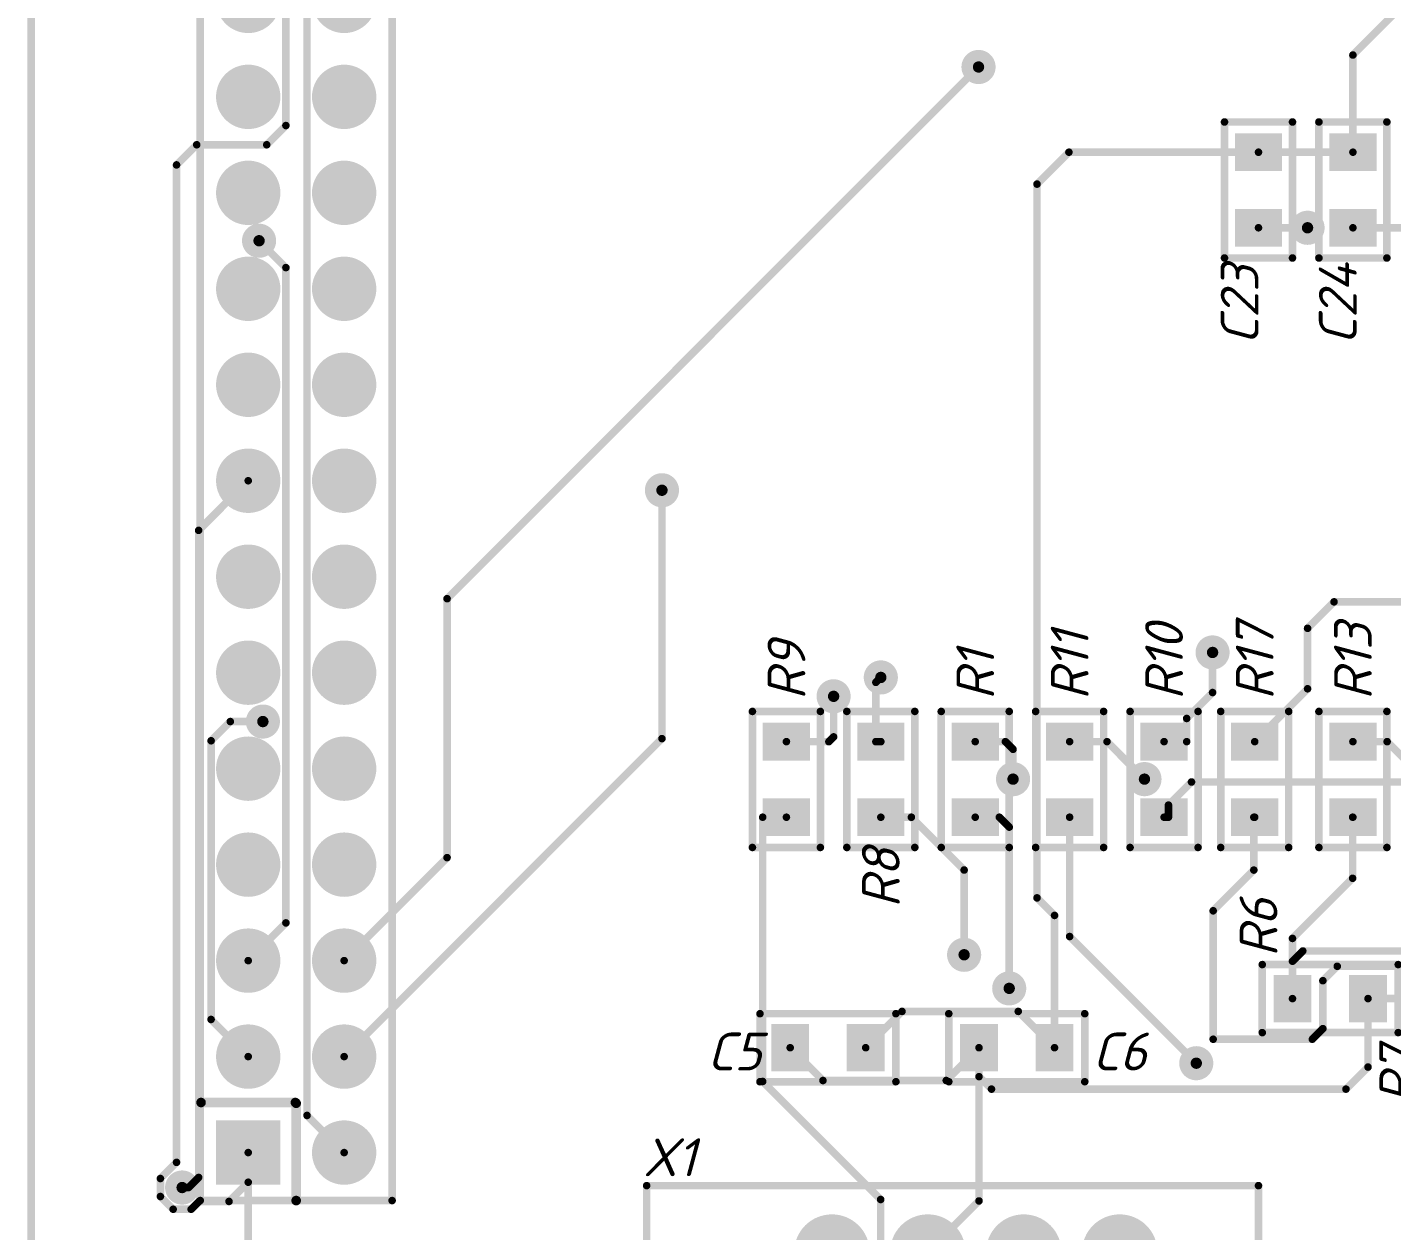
# Model space of a CAD drawing. Header units: millimetres. Extents: x 72 to 295, y 82 to 163.
# Drawn here: x 72.4 to 108.53, y 102.86 to 134.71 of the extents above; entities that cross this region are included whole.
import ezdxf

# ---------------------------------------------------------------- set-up
doc = ezdxf.new("R2010")
doc.units = ezdxf.units.MM
for name, color, linetype in [('BottomLayer', 5, 'Continuous'), ('BottomOverlay', 54, 'Continuous'), ('BottomSolder', 6, 'Continuous'), ('PadHoleLayer', 156, 'Continuous'), ('TopLayer', 1, 'Continuous'), ('TopOverlay', 2, 'Continuous')]:
    doc.layers.add(name, color=color, linetype=linetype)
doc.styles.get("Standard").update_dxf_attribs({"font": 'isocpeui.ttf'})

# ---------------------------------------------------------------- blocks, each defined once
blk = doc.blocks.new('C_________B_3')
at = {"layer": 'BottomLayer', "const_width": 0.75}
for points in [[(3.335, 19.575, 1), (4.085, 19.575, 1)], [(3.335, 17.035, 1), (4.085, 17.035, 1)], [(5.875, 17.035, 1), (6.625, 17.035, 1)], [(3.335, 14.495, 1), (4.085, 14.495, 1)], [(5.875, 14.495, 1), (6.625, 14.495, 1)], [(3.335, 11.955, 1), (4.085, 11.955, 1)], [(5.875, 11.955, 1), (6.625, 11.955, 1)], [(3.335, 9.415, 1), (4.085, 9.415, 1)], [(5.875, 9.415, 1), (6.625, 9.415, 1)], [(3.335, 6.875, 1), (4.085, 6.875, 1)], [(5.875, 6.875, 1), (6.625, 6.875, 1)], [(3.335, 4.335, 1), (4.085, 4.335, 1)], [(5.875, 4.335, 1), (6.625, 4.335, 1)], [(3.335, 1.795, 1), (4.085, 1.795, 1)], [(5.875, 1.795, 1), (6.625, 1.795, 1)], [(3.335, -0.745, 1), (4.085, -0.745, 1)], [(5.875, -0.745, 1), (6.625, -0.745, 1)], [(3.335, -3.285, 1), (4.085, -3.285, 1)], [(5.875, -3.285, 1), (6.625, -3.285, 1)], [(3.335, -5.825, 1), (4.085, -5.825, 1)], [(5.875, -5.825, 1), (6.625, -5.825, 1)], [(3.335, -8.365, 1), (4.085, -8.365, 1)], [(5.875, -8.365, 1), (6.625, -8.365, 1)], [(3.335, -10.905, 1), (4.085, -10.905, 1)], [(5.875, -10.905, 1), (6.625, -10.905, 1)], [(3.335, -13.445, 1), (4.085, -13.445, 1)], [(5.875, -13.445, 1), (6.625, -13.445, 1)], [(3.335, -15.985, 1), (4.085, -15.985, 1)], [(5.875, -15.985, 1), (6.625, -15.985, 1)], [(3.335, -18.525, 1), (4.085, -18.525, 1)], [(5.875, -18.525, 1), (6.625, -18.525, 1)], [(3.335, -21.065, 1), (4.085, -21.065, 1)], [(5.875, -21.065, 1), (6.625, -21.065, 1)]]:
    blk.add_lwpolyline(points, format="xyb", close=True, dxfattribs=at)
at = {"layer": 'BottomLayer'}
blk.add_solid([(5.5, 20.325), (5.5, 18.825), (7, 20.325), (7, 18.825)], dxfattribs=at)
at = {"layer": 'BottomOverlay'}
for points, const_width in [([(4.98, 20.845), (4.98, 18.27)], 0.254), ([(7.52, 20.845), (2.44, 20.845)], 0.2), ([(2.44, 20.845), (2.44, -22.335)], 0.2), ([(7.52, 20.845), (7.52, -22.335)], 0.2), ([(5, 18.25), (4.98, 18.27)], 0.254), ([(7.5, 18.25), (5, 18.25)], 0.254), ([(7.52, -22.335), (2.44, -22.335)], 0.2)]:
    blk.add_lwpolyline(points, dxfattribs=dict(at, const_width=const_width))
for points, const_width in [([(4.917, 20.845, 1), (5.044, 20.845, 1)], 0.127), ([(2.39, 20.845, 1), (2.49, 20.845, 1)], 0.1), ([(2.39, 20.845, 1), (2.49, 20.845, 1)], 0.1), ([(7.47, 20.845, 1), (7.57, 20.845, 1)], 0.1), ([(7.47, 20.845, 1), (7.57, 20.845, 1)], 0.1), ([(4.917, 18.27, 1), (5.044, 18.27, 1)], 0.127), ([(4.917, 18.27, 1), (5.044, 18.27, 1)], 0.127), ([(4.937, 18.25, 1), (5.064, 18.25, 1)], 0.127), ([(4.937, 18.25, 1), (5.064, 18.25, 1)], 0.127), ([(7.436, 18.25, 1), (7.563, 18.25, 1)], 0.127), ([(2.39, -22.335, 1), (2.49, -22.335, 1)], 0.1), ([(2.39, -22.335, 1), (2.49, -22.335, 1)], 0.1), ([(7.47, -22.335, 1), (7.57, -22.335, 1)], 0.1), ([(7.47, -22.335, 1), (7.57, -22.335, 1)], 0.1)]:
    blk.add_lwpolyline(points, format="xyb", close=True, dxfattribs=dict(at, const_width=const_width))
at = {"layer": 'BottomSolder', "const_width": 0.852}
for points in [[(3.284, 19.575, 1), (4.136, 19.575, 1)], [(3.284, 17.035, 1), (4.136, 17.035, 1)], [(5.824, 17.035, 1), (6.676, 17.035, 1)], [(3.284, 14.495, 1), (4.136, 14.495, 1)], [(5.824, 14.495, 1), (6.676, 14.495, 1)], [(3.284, 11.955, 1), (4.136, 11.955, 1)], [(5.824, 11.955, 1), (6.676, 11.955, 1)], [(3.284, 9.415, 1), (4.136, 9.415, 1)], [(5.824, 9.415, 1), (6.676, 9.415, 1)], [(3.284, 6.875, 1), (4.136, 6.875, 1)], [(5.824, 6.875, 1), (6.676, 6.875, 1)], [(3.284, 4.335, 1), (4.136, 4.335, 1)], [(5.824, 4.335, 1), (6.676, 4.335, 1)], [(3.284, 1.795, 1), (4.136, 1.795, 1)], [(5.824, 1.795, 1), (6.676, 1.795, 1)], [(3.284, -0.745, 1), (4.136, -0.745, 1)], [(5.824, -0.745, 1), (6.676, -0.745, 1)], [(3.284, -3.285, 1), (4.136, -3.285, 1)], [(5.824, -3.285, 1), (6.676, -3.285, 1)], [(3.284, -5.825, 1), (4.136, -5.825, 1)], [(5.824, -5.825, 1), (6.676, -5.825, 1)], [(3.284, -8.365, 1), (4.136, -8.365, 1)], [(5.824, -8.365, 1), (6.676, -8.365, 1)], [(3.284, -10.905, 1), (4.136, -10.905, 1)], [(5.824, -10.905, 1), (6.676, -10.905, 1)], [(3.284, -13.445, 1), (4.136, -13.445, 1)], [(5.824, -13.445, 1), (6.676, -13.445, 1)], [(3.284, -15.985, 1), (4.136, -15.985, 1)], [(5.824, -15.985, 1), (6.676, -15.985, 1)], [(3.284, -18.525, 1), (4.136, -18.525, 1)], [(5.824, -18.525, 1), (6.676, -18.525, 1)], [(3.284, -21.065, 1), (4.136, -21.065, 1)], [(5.824, -21.065, 1), (6.676, -21.065, 1)]]:
    blk.add_lwpolyline(points, format="xyb", close=True, dxfattribs=at)
at = {"layer": 'BottomSolder'}
blk.add_solid([(5.398, 20.427), (5.398, 18.723), (7.102, 20.427), (7.102, 18.723)], dxfattribs=at)
at = {"layer": 'PadHoleLayer', "const_width": 0.45}
for points in [[(3.485, 19.575, 1), (3.935, 19.575, 1)], [(6.025, 19.575, 1), (6.475, 19.575, 1)], [(3.485, 17.035, 1), (3.935, 17.035, 1)], [(6.025, 17.035, 1), (6.475, 17.035, 1)], [(3.485, 14.495, 1), (3.935, 14.495, 1)], [(6.025, 14.495, 1), (6.475, 14.495, 1)], [(3.485, 11.955, 1), (3.935, 11.955, 1)], [(6.025, 11.955, 1), (6.475, 11.955, 1)], [(3.485, 9.415, 1), (3.935, 9.415, 1)], [(6.025, 9.415, 1), (6.475, 9.415, 1)], [(3.485, 6.875, 1), (3.935, 6.875, 1)], [(6.025, 6.875, 1), (6.475, 6.875, 1)], [(3.485, 4.335, 1), (3.935, 4.335, 1)], [(6.025, 4.335, 1), (6.475, 4.335, 1)], [(3.485, 1.795, 1), (3.935, 1.795, 1)], [(6.025, 1.795, 1), (6.475, 1.795, 1)], [(3.485, -0.745, 1), (3.935, -0.745, 1)], [(6.025, -0.745, 1), (6.475, -0.745, 1)], [(3.485, -3.285, 1), (3.935, -3.285, 1)], [(6.025, -3.285, 1), (6.475, -3.285, 1)], [(3.485, -5.825, 1), (3.935, -5.825, 1)], [(6.025, -5.825, 1), (6.475, -5.825, 1)], [(3.485, -8.365, 1), (3.935, -8.365, 1)], [(6.025, -8.365, 1), (6.475, -8.365, 1)], [(3.485, -10.905, 1), (3.935, -10.905, 1)], [(6.025, -10.905, 1), (6.475, -10.905, 1)], [(3.485, -13.445, 1), (3.935, -13.445, 1)], [(6.025, -13.445, 1), (6.475, -13.445, 1)], [(3.485, -15.985, 1), (3.935, -15.985, 1)], [(6.025, -15.985, 1), (6.475, -15.985, 1)], [(3.485, -18.525, 1), (3.935, -18.525, 1)], [(6.025, -18.525, 1), (6.475, -18.525, 1)], [(3.485, -21.065, 1), (3.935, -21.065, 1)], [(6.025, -21.065, 1), (6.475, -21.065, 1)]]:
    blk.add_lwpolyline(points, format="xyb", close=True, dxfattribs=at)
at = {"layer": 'TopLayer', "const_width": 0.75}
for points in [[(3.335, 19.575, 1), (4.085, 19.575, 1)], [(3.335, 17.035, 1), (4.085, 17.035, 1)], [(5.875, 17.035, 1), (6.625, 17.035, 1)], [(3.335, 14.495, 1), (4.085, 14.495, 1)], [(5.875, 14.495, 1), (6.625, 14.495, 1)], [(3.335, 11.955, 1), (4.085, 11.955, 1)], [(5.875, 11.955, 1), (6.625, 11.955, 1)], [(3.335, 9.415, 1), (4.085, 9.415, 1)], [(5.875, 9.415, 1), (6.625, 9.415, 1)], [(3.335, 6.875, 1), (4.085, 6.875, 1)], [(5.875, 6.875, 1), (6.625, 6.875, 1)], [(3.335, 4.335, 1), (4.085, 4.335, 1)], [(5.875, 4.335, 1), (6.625, 4.335, 1)], [(3.335, 1.795, 1), (4.085, 1.795, 1)], [(5.875, 1.795, 1), (6.625, 1.795, 1)], [(3.335, -0.745, 1), (4.085, -0.745, 1)], [(5.875, -0.745, 1), (6.625, -0.745, 1)], [(3.335, -3.285, 1), (4.085, -3.285, 1)], [(5.875, -3.285, 1), (6.625, -3.285, 1)], [(3.335, -5.825, 1), (4.085, -5.825, 1)], [(5.875, -5.825, 1), (6.625, -5.825, 1)], [(3.335, -8.365, 1), (4.085, -8.365, 1)], [(5.875, -8.365, 1), (6.625, -8.365, 1)], [(3.335, -10.905, 1), (4.085, -10.905, 1)], [(5.875, -10.905, 1), (6.625, -10.905, 1)], [(3.335, -13.445, 1), (4.085, -13.445, 1)], [(5.875, -13.445, 1), (6.625, -13.445, 1)], [(3.335, -15.985, 1), (4.085, -15.985, 1)], [(5.875, -15.985, 1), (6.625, -15.985, 1)], [(3.335, -18.525, 1), (4.085, -18.525, 1)], [(5.875, -18.525, 1), (6.625, -18.525, 1)], [(3.335, -21.065, 1), (4.085, -21.065, 1)], [(5.875, -21.065, 1), (6.625, -21.065, 1)]]:
    blk.add_lwpolyline(points, format="xyb", close=True, dxfattribs=at)
at = {"layer": 'TopLayer'}
blk.add_solid([(5.5, 20.325), (5.5, 18.825), (7, 20.325), (7, 18.825)], dxfattribs=at)
blk = doc.blocks.new('CON__HR911105A_4')
at = {"layer": 'BottomLayer'}
for points, const_width in [([(-1.42, 4.9, 1), (-0.42, 4.9, 1)], 1), ([(1.12, 4.9, 1), (2.12, 4.9, 1)], 1), ([(9.31, 4.9, 1), (10.31, 4.9, 1)], 1), ([(11.85, 5, 1), (12.85, 5, 1)], 1), ([(-3, -3.05, 1), (-1.5, -3.05, 1)], 1.5), ([(12.93, -3.05, 1), (14.43, -3.05, 1)], 1.5), ([(2.045, -6.35, 1), (3.045, -6.35, 1)], 1), ([(4.585, -6.35, 1), (5.585, -6.35, 1)], 1), ([(7.125, -6.35, 1), (8.125, -6.35, 1)], 1), ([(9.665, -6.35, 1), (10.665, -6.35, 1)], 1), ([(0.775, -8.89, 1), (1.775, -8.89, 1)], 1), ([(3.315, -8.89, 1), (4.315, -8.89, 1)], 1), ([(5.855, -8.89, 1), (6.855, -8.89, 1)], 1), ([(8.395, -8.89, 1), (9.395, -8.89, 1)], 1)]:
    blk.add_lwpolyline(points, format="xyb", close=True, dxfattribs=dict(at, const_width=const_width))
at = {"layer": 'PadHoleLayer'}
for points, const_width in [([(12.1, 5, 1), (12.6, 5, 1)], 0.5), ([(-1.17, 4.9, 1), (-0.67, 4.9, 1)], 0.5), ([(1.37, 4.9, 1), (1.87, 4.9, 1)], 0.5), ([(9.56, 4.9, 1), (10.06, 4.9, 1)], 0.5), ([(-0.85, 0, 1), (0.85, 0, 1)], 1.7), ([(10.58, 0, 1), (12.28, 0, 1)], 1.7), ([(-2.7, -3.05, 1), (-1.8, -3.05, 1)], 0.9), ([(13.23, -3.05, 1), (14.13, -3.05, 1)], 0.9), ([(2.295, -6.35, 1), (2.795, -6.35, 1)], 0.5), ([(4.835, -6.35, 1), (5.335, -6.35, 1)], 0.5), ([(7.375, -6.35, 1), (7.875, -6.35, 1)], 0.5), ([(9.915, -6.35, 1), (10.415, -6.35, 1)], 0.5), ([(1.025, -8.89, 1), (1.525, -8.89, 1)], 0.5), ([(3.565, -8.89, 1), (4.065, -8.89, 1)], 0.5), ([(6.105, -8.89, 1), (6.605, -8.89, 1)], 0.5), ([(8.645, -8.89, 1), (9.145, -8.89, 1)], 0.5)]:
    blk.add_lwpolyline(points, format="xyb", close=True, dxfattribs=dict(at, const_width=const_width))
at = {"layer": 'TopLayer'}
for points, const_width in [([(-1.42, 4.9, 1), (-0.42, 4.9, 1)], 1), ([(1.12, 4.9, 1), (2.12, 4.9, 1)], 1), ([(9.31, 4.9, 1), (10.31, 4.9, 1)], 1), ([(11.85, 5, 1), (12.85, 5, 1)], 1), ([(-3, -3.05, 1), (-1.5, -3.05, 1)], 1.5), ([(12.93, -3.05, 1), (14.43, -3.05, 1)], 1.5), ([(2.045, -6.35, 1), (3.045, -6.35, 1)], 1), ([(4.585, -6.35, 1), (5.585, -6.35, 1)], 1), ([(7.125, -6.35, 1), (8.125, -6.35, 1)], 1), ([(9.665, -6.35, 1), (10.665, -6.35, 1)], 1), ([(0.775, -8.89, 1), (1.775, -8.89, 1)], 1), ([(3.315, -8.89, 1), (4.315, -8.89, 1)], 1), ([(5.855, -8.89, 1), (6.855, -8.89, 1)], 1), ([(8.395, -8.89, 1), (9.395, -8.89, 1)], 1)]:
    blk.add_lwpolyline(points, format="xyb", close=True, dxfattribs=dict(at, const_width=const_width))
at = {"layer": 'TopOverlay', "const_width": 0.2}
for points in [[(13.8, 10.5), (-2.4, 10.5)], [(-2.4, 10.5), (-2.4, -1)], [(13.8, 10.5), (13.8, -1)], [(-2.4, -5), (-2.4, -10.65)], [(13.8, -5), (13.8, -10.65)], [(13.8, -10.65), (-2.4, -10.65)]]:
    blk.add_lwpolyline(points, dxfattribs=at)
at = {"layer": 'TopOverlay', "const_width": 0.1}
for points in [[(-2.45, 10.5, 1), (-2.35, 10.5, 1)], [(-2.45, 10.5, 1), (-2.35, 10.5, 1)], [(13.75, 10.5, 1), (13.85, 10.5, 1)], [(13.75, 10.5, 1), (13.85, 10.5, 1)], [(-2.45, -1, 1), (-2.35, -1, 1)], [(13.75, -1, 1), (13.85, -1, 1)], [(-2.45, -5, 1), (-2.35, -5, 1)], [(13.75, -5, 1), (13.85, -5, 1)], [(-2.45, -10.65, 1), (-2.35, -10.65, 1)], [(-2.45, -10.65, 1), (-2.35, -10.65, 1)], [(13.75, -10.65, 1), (13.85, -10.65, 1)], [(13.75, -10.65, 1), (13.85, -10.65, 1)]]:
    blk.add_lwpolyline(points, format="xyb", close=True, dxfattribs=at)
blk = doc.blocks.new('CH0805R_28')
at = {"layer": 'TopLayer'}
for points in [[(-0.5, -0.625), (-0.5, 0.625), (-1.5, -0.625), (-1.5, 0.625)], [(1.5, -0.625), (1.5, 0.625), (0.5, -0.625), (0.5, 0.625)]]:
    blk.add_solid(points, dxfattribs=at)
at = {"layer": 'TopOverlay', "const_width": 0.2}
for points in [[(-1.8, -0.9), (-1.8, 0.9)], [(1.8, 0.9), (-1.8, 0.9)], [(1.8, -0.9), (1.8, 0.9)], [(1.8, -0.9), (-1.8, -0.9)]]:
    blk.add_lwpolyline(points, dxfattribs=at)
at = {"layer": 'TopOverlay', "const_width": 0.1}
for points in [[(-1.85, 0.9, 1), (-1.75, 0.9, 1)], [(-1.85, 0.9, 1), (-1.75, 0.9, 1)], [(1.75, 0.9, 1), (1.85, 0.9, 1)], [(1.75, 0.9, 1), (1.85, 0.9, 1)], [(-1.85, -0.9, 1), (-1.75, -0.9, 1)], [(-1.85, -0.9, 1), (-1.75, -0.9, 1)], [(1.75, -0.9, 1), (1.85, -0.9, 1)], [(1.75, -0.9, 1), (1.85, -0.9, 1)]]:
    blk.add_lwpolyline(points, format="xyb", close=True, dxfattribs=at)
blk = doc.blocks.new('CH0805R_32')
at = {"layer": 'TopLayer'}
for points in [[(-0.5, -0.625), (-0.5, 0.625), (-1.5, -0.625), (-1.5, 0.625)], [(1.5, -0.625), (1.5, 0.625), (0.5, -0.625), (0.5, 0.625)]]:
    blk.add_solid(points, dxfattribs=at)
at = {"layer": 'TopOverlay', "const_width": 0.2}
for points in [[(-1.8, -0.9), (-1.8, 0.9)], [(1.8, 0.9), (-1.8, 0.9)], [(1.8, -0.9), (1.8, 0.9)], [(1.8, -0.9), (-1.8, -0.9)]]:
    blk.add_lwpolyline(points, dxfattribs=at)
at = {"layer": 'TopOverlay', "const_width": 0.1}
for points in [[(-1.85, 0.9, 1), (-1.75, 0.9, 1)], [(-1.85, 0.9, 1), (-1.75, 0.9, 1)], [(1.75, 0.9, 1), (1.85, 0.9, 1)], [(1.75, 0.9, 1), (1.85, 0.9, 1)], [(-1.85, -0.9, 1), (-1.75, -0.9, 1)], [(-1.85, -0.9, 1), (-1.75, -0.9, 1)], [(1.75, -0.9, 1), (1.85, -0.9, 1)], [(1.75, -0.9, 1), (1.85, -0.9, 1)]]:
    blk.add_lwpolyline(points, format="xyb", close=True, dxfattribs=at)
blk = doc.blocks.new('CH0805R_34')
at = {"layer": 'TopLayer'}
for points in [[(-0.5, -0.625), (-0.5, 0.625), (-1.5, -0.625), (-1.5, 0.625)], [(1.5, -0.625), (1.5, 0.625), (0.5, -0.625), (0.5, 0.625)]]:
    blk.add_solid(points, dxfattribs=at)
at = {"layer": 'TopOverlay', "const_width": 0.2}
for points in [[(-1.8, -0.9), (-1.8, 0.9)], [(1.8, 0.9), (-1.8, 0.9)], [(1.8, -0.9), (1.8, 0.9)], [(1.8, -0.9), (-1.8, -0.9)]]:
    blk.add_lwpolyline(points, dxfattribs=at)
at = {"layer": 'TopOverlay', "const_width": 0.1}
for points in [[(-1.85, 0.9, 1), (-1.75, 0.9, 1)], [(-1.85, 0.9, 1), (-1.75, 0.9, 1)], [(1.75, 0.9, 1), (1.85, 0.9, 1)], [(1.75, 0.9, 1), (1.85, 0.9, 1)], [(-1.85, -0.9, 1), (-1.75, -0.9, 1)], [(-1.85, -0.9, 1), (-1.75, -0.9, 1)], [(1.75, -0.9, 1), (1.85, -0.9, 1)], [(1.75, -0.9, 1), (1.85, -0.9, 1)]]:
    blk.add_lwpolyline(points, format="xyb", close=True, dxfattribs=at)
blk = doc.blocks.new('CH0805R_35')
at = {"layer": 'TopLayer'}
for points in [[(-0.5, -0.625), (-0.5, 0.625), (-1.5, -0.625), (-1.5, 0.625)], [(1.5, -0.625), (1.5, 0.625), (0.5, -0.625), (0.5, 0.625)]]:
    blk.add_solid(points, dxfattribs=at)
at = {"layer": 'TopOverlay', "const_width": 0.2}
for points in [[(-1.8, -0.9), (-1.8, 0.9)], [(1.8, 0.9), (-1.8, 0.9)], [(1.8, -0.9), (1.8, 0.9)], [(1.8, -0.9), (-1.8, -0.9)]]:
    blk.add_lwpolyline(points, dxfattribs=at)
at = {"layer": 'TopOverlay', "const_width": 0.1}
for points in [[(-1.85, 0.9, 1), (-1.75, 0.9, 1)], [(-1.85, 0.9, 1), (-1.75, 0.9, 1)], [(1.75, 0.9, 1), (1.85, 0.9, 1)], [(1.75, 0.9, 1), (1.85, 0.9, 1)], [(-1.85, -0.9, 1), (-1.75, -0.9, 1)], [(-1.85, -0.9, 1), (-1.75, -0.9, 1)], [(1.75, -0.9, 1), (1.85, -0.9, 1)], [(1.75, -0.9, 1), (1.85, -0.9, 1)]]:
    blk.add_lwpolyline(points, format="xyb", close=True, dxfattribs=at)
blk = doc.blocks.new('CH0805R_36')
at = {"layer": 'TopLayer'}
for points in [[(-0.5, -0.625), (-0.5, 0.625), (-1.5, -0.625), (-1.5, 0.625)], [(1.5, -0.625), (1.5, 0.625), (0.5, -0.625), (0.5, 0.625)]]:
    blk.add_solid(points, dxfattribs=at)
at = {"layer": 'TopOverlay', "const_width": 0.2}
for points in [[(-1.8, -0.9), (-1.8, 0.9)], [(1.8, 0.9), (-1.8, 0.9)], [(1.8, -0.9), (1.8, 0.9)], [(1.8, -0.9), (-1.8, -0.9)]]:
    blk.add_lwpolyline(points, dxfattribs=at)
at = {"layer": 'TopOverlay', "const_width": 0.1}
for points in [[(-1.85, 0.9, 1), (-1.75, 0.9, 1)], [(-1.85, 0.9, 1), (-1.75, 0.9, 1)], [(1.75, 0.9, 1), (1.85, 0.9, 1)], [(1.75, 0.9, 1), (1.85, 0.9, 1)], [(-1.85, -0.9, 1), (-1.75, -0.9, 1)], [(-1.85, -0.9, 1), (-1.75, -0.9, 1)], [(1.75, -0.9, 1), (1.85, -0.9, 1)], [(1.75, -0.9, 1), (1.85, -0.9, 1)]]:
    blk.add_lwpolyline(points, format="xyb", close=True, dxfattribs=at)
blk = doc.blocks.new('CH0805R_37')
at = {"layer": 'TopLayer'}
for points in [[(-0.5, -0.625), (-0.5, 0.625), (-1.5, -0.625), (-1.5, 0.625)], [(1.5, -0.625), (1.5, 0.625), (0.5, -0.625), (0.5, 0.625)]]:
    blk.add_solid(points, dxfattribs=at)
at = {"layer": 'TopOverlay', "const_width": 0.2}
for points in [[(-1.8, -0.9), (-1.8, 0.9)], [(1.8, 0.9), (-1.8, 0.9)], [(1.8, -0.9), (1.8, 0.9)], [(1.8, -0.9), (-1.8, -0.9)]]:
    blk.add_lwpolyline(points, dxfattribs=at)
at = {"layer": 'TopOverlay', "const_width": 0.1}
for points in [[(-1.85, 0.9, 1), (-1.75, 0.9, 1)], [(-1.85, 0.9, 1), (-1.75, 0.9, 1)], [(1.75, 0.9, 1), (1.85, 0.9, 1)], [(1.75, 0.9, 1), (1.85, 0.9, 1)], [(-1.85, -0.9, 1), (-1.75, -0.9, 1)], [(-1.85, -0.9, 1), (-1.75, -0.9, 1)], [(1.75, -0.9, 1), (1.85, -0.9, 1)], [(1.75, -0.9, 1), (1.85, -0.9, 1)]]:
    blk.add_lwpolyline(points, format="xyb", close=True, dxfattribs=at)
blk = doc.blocks.new('CH0805R_39')
at = {"layer": 'TopLayer'}
for points in [[(-0.5, -0.625), (-0.5, 0.625), (-1.5, -0.625), (-1.5, 0.625)], [(1.5, -0.625), (1.5, 0.625), (0.5, -0.625), (0.5, 0.625)]]:
    blk.add_solid(points, dxfattribs=at)
at = {"layer": 'TopOverlay', "const_width": 0.2}
for points in [[(-1.8, -0.9), (-1.8, 0.9)], [(-1.8, 0.9), (1.8, 0.9)], [(1.8, -0.9), (1.8, 0.9)], [(-1.8, -0.9), (1.8, -0.9)]]:
    blk.add_lwpolyline(points, dxfattribs=at)
at = {"layer": 'TopOverlay', "const_width": 0.1}
for points in [[(-1.85, 0.9, 1), (-1.75, 0.9, 1)], [(-1.85, 0.9, 1), (-1.75, 0.9, 1)], [(1.75, 0.9, 1), (1.85, 0.9, 1)], [(1.75, 0.9, 1), (1.85, 0.9, 1)], [(-1.85, -0.9, 1), (-1.75, -0.9, 1)], [(-1.85, -0.9, 1), (-1.75, -0.9, 1)], [(1.75, -0.9, 1), (1.85, -0.9, 1)], [(1.75, -0.9, 1), (1.85, -0.9, 1)]]:
    blk.add_lwpolyline(points, format="xyb", close=True, dxfattribs=at)
blk = doc.blocks.new('CH0805R_44')
at = {"layer": 'TopLayer'}
for points in [[(-0.5, -0.625), (-0.5, 0.625), (-1.5, -0.625), (-1.5, 0.625)], [(1.5, -0.625), (1.5, 0.625), (0.5, -0.625), (0.5, 0.625)]]:
    blk.add_solid(points, dxfattribs=at)
at = {"layer": 'TopOverlay', "const_width": 0.2}
for points in [[(-1.8, -0.9), (-1.8, 0.9)], [(1.8, 0.9), (-1.8, 0.9)], [(1.8, -0.9), (1.8, 0.9)], [(1.8, -0.9), (-1.8, -0.9)]]:
    blk.add_lwpolyline(points, dxfattribs=at)
at = {"layer": 'TopOverlay', "const_width": 0.1}
for points in [[(-1.85, 0.9, 1), (-1.75, 0.9, 1)], [(-1.85, 0.9, 1), (-1.75, 0.9, 1)], [(1.75, 0.9, 1), (1.85, 0.9, 1)], [(1.75, 0.9, 1), (1.85, 0.9, 1)], [(-1.85, -0.9, 1), (-1.75, -0.9, 1)], [(-1.85, -0.9, 1), (-1.75, -0.9, 1)], [(1.75, -0.9, 1), (1.85, -0.9, 1)], [(1.75, -0.9, 1), (1.85, -0.9, 1)]]:
    blk.add_lwpolyline(points, format="xyb", close=True, dxfattribs=at)
blk = doc.blocks.new('CH0805C_55')
at = {"layer": 'TopLayer'}
for points in [[(-0.5, -0.625), (-0.5, 0.625), (-1.5, -0.625), (-1.5, 0.625)], [(1.5, -0.625), (1.5, 0.625), (0.5, -0.625), (0.5, 0.625)]]:
    blk.add_solid(points, dxfattribs=at)
at = {"layer": 'TopOverlay', "const_width": 0.2}
for points in [[(-1.8, 0.9), (-1.8, -0.9)], [(-1.8, 0.9), (1.8, 0.9)], [(1.8, 0.9), (1.8, -0.9)], [(-1.8, -0.9), (1.8, -0.9)]]:
    blk.add_lwpolyline(points, dxfattribs=at)
at = {"layer": 'TopOverlay', "const_width": 0.1}
for points in [[(-1.85, 0.9, 1), (-1.75, 0.9, 1)], [(-1.85, 0.9, 1), (-1.75, 0.9, 1)], [(1.75, 0.9, 1), (1.85, 0.9, 1)], [(1.75, 0.9, 1), (1.85, 0.9, 1)], [(-1.85, -0.9, 1), (-1.75, -0.9, 1)], [(-1.85, -0.9, 1), (-1.75, -0.9, 1)], [(1.75, -0.9, 1), (1.85, -0.9, 1)], [(1.75, -0.9, 1), (1.85, -0.9, 1)]]:
    blk.add_lwpolyline(points, format="xyb", close=True, dxfattribs=at)
blk = doc.blocks.new('CH0805C_56')
at = {"layer": 'TopLayer'}
for points in [[(-0.5, -0.625), (-0.5, 0.625), (-1.5, -0.625), (-1.5, 0.625)], [(1.5, -0.625), (1.5, 0.625), (0.5, -0.625), (0.5, 0.625)]]:
    blk.add_solid(points, dxfattribs=at)
at = {"layer": 'TopOverlay', "const_width": 0.2}
for points in [[(-1.8, 0.9), (-1.8, -0.9)], [(-1.8, 0.9), (1.8, 0.9)], [(1.8, 0.9), (1.8, -0.9)], [(-1.8, -0.9), (1.8, -0.9)]]:
    blk.add_lwpolyline(points, dxfattribs=at)
at = {"layer": 'TopOverlay', "const_width": 0.1}
for points in [[(-1.85, 0.9, 1), (-1.75, 0.9, 1)], [(-1.85, 0.9, 1), (-1.75, 0.9, 1)], [(1.75, 0.9, 1), (1.85, 0.9, 1)], [(1.75, 0.9, 1), (1.85, 0.9, 1)], [(-1.85, -0.9, 1), (-1.75, -0.9, 1)], [(-1.85, -0.9, 1), (-1.75, -0.9, 1)], [(1.75, -0.9, 1), (1.85, -0.9, 1)], [(1.75, -0.9, 1), (1.85, -0.9, 1)]]:
    blk.add_lwpolyline(points, format="xyb", close=True, dxfattribs=at)
blk = doc.blocks.new('CH0805C_71')
at = {"layer": 'TopLayer'}
for points in [[(-0.5, -0.625), (-0.5, 0.625), (-1.5, -0.625), (-1.5, 0.625)], [(1.5, -0.625), (1.5, 0.625), (0.5, -0.625), (0.5, 0.625)]]:
    blk.add_solid(points, dxfattribs=at)
at = {"layer": 'TopOverlay', "const_width": 0.2}
for points in [[(-1.8, -0.9), (-1.8, 0.9)], [(-1.8, 0.9), (1.8, 0.9)], [(1.8, -0.9), (1.8, 0.9)], [(-1.8, -0.9), (1.8, -0.9)]]:
    blk.add_lwpolyline(points, dxfattribs=at)
at = {"layer": 'TopOverlay', "const_width": 0.1}
for points in [[(-1.85, 0.9, 1), (-1.75, 0.9, 1)], [(-1.85, 0.9, 1), (-1.75, 0.9, 1)], [(1.75, 0.9, 1), (1.85, 0.9, 1)], [(1.75, 0.9, 1), (1.85, 0.9, 1)], [(-1.85, -0.9, 1), (-1.75, -0.9, 1)], [(-1.85, -0.9, 1), (-1.75, -0.9, 1)], [(1.75, -0.9, 1), (1.85, -0.9, 1)], [(1.75, -0.9, 1), (1.85, -0.9, 1)]]:
    blk.add_lwpolyline(points, format="xyb", close=True, dxfattribs=at)
blk = doc.blocks.new('CH0805C_72')
at = {"layer": 'TopLayer'}
for points in [[(-0.5, -0.625), (-0.5, 0.625), (-1.5, -0.625), (-1.5, 0.625)], [(1.5, -0.625), (1.5, 0.625), (0.5, -0.625), (0.5, 0.625)]]:
    blk.add_solid(points, dxfattribs=at)
at = {"layer": 'TopOverlay', "const_width": 0.2}
for points in [[(-1.8, -0.9), (-1.8, 0.9)], [(-1.8, 0.9), (1.8, 0.9)], [(1.8, -0.9), (1.8, 0.9)], [(-1.8, -0.9), (1.8, -0.9)]]:
    blk.add_lwpolyline(points, dxfattribs=at)
at = {"layer": 'TopOverlay', "const_width": 0.1}
for points in [[(-1.85, 0.9, 1), (-1.75, 0.9, 1)], [(-1.85, 0.9, 1), (-1.75, 0.9, 1)], [(1.75, 0.9, 1), (1.85, 0.9, 1)], [(1.75, 0.9, 1), (1.85, 0.9, 1)], [(-1.85, -0.9, 1), (-1.75, -0.9, 1)], [(-1.85, -0.9, 1), (-1.75, -0.9, 1)], [(1.75, -0.9, 1), (1.85, -0.9, 1)], [(1.75, -0.9, 1), (1.85, -0.9, 1)]]:
    blk.add_lwpolyline(points, format="xyb", close=True, dxfattribs=at)

msp = doc.modelspace()

# ---------------------------------------------------------------- linework, layer by layer
at = {"color": 7, "const_width": 0.2}
for points in [[(72.5, 82.5), (72.5, 162.5)], [(79.248, 132.105), (79.248, 144.567)], [(79.807, 105.908), (79.807, 144.582)], [(107.5, 133.972), (115.514, 141.986)], [(107.5, 131.4), (107.5, 133.972)], [(83.515, 119.583), (97.587, 133.655)], [(78.74, 131.597), (79.248, 132.105)], [(76.352, 131.064), (76.886, 131.597)], [(76.886, 131.597), (78.74, 131.597)], [(76.352, 104.666), (76.352, 131.064)], [(99.136, 130.556), (99.98, 131.4)], [(99.98, 131.4), (105, 131.4)], [(105, 131.4), (107.5, 131.4)], [(99.136, 111.665), (99.136, 130.556)], [(105, 129.4), (106.299, 129.4)], [(107.5, 129.4), (110.185, 129.4)], [(78.537, 129.057), (79.248, 128.346)], [(79.248, 111.003), (79.248, 128.346)], [(76.937, 121.392), (78.25, 122.705)], [(89.205, 115.88), (89.205, 122.453)], [(76.937, 104.267), (76.937, 121.392)], [(83.515, 112.73), (83.515, 119.583)], [(106.3, 118.8), (107, 119.5)], [(107, 119.5), (109.212, 119.5)], [(106.3, 117.2), (106.3, 118.8)], [(103.784, 117.1), (103.784, 118.161)], [(94.869, 117.369), (95, 117.5)], [(94.869, 115.8), (94.869, 117.369)], [(93.75, 115.926), (93.75, 117)], [(103.099, 116.414), (103.784, 117.1)], [(104.9, 115.8), (106.3, 117.2)], [(77.267, 115.824), (77.775, 116.332)], [(77.775, 116.332), (78.638, 116.332)], [(103.099, 115.8), (103.099, 116.414)], [(80.79, 107.465), (89.205, 115.88)], [(93.624, 115.8), (93.75, 115.926)], [(77.267, 108.448), (77.267, 115.824)], [(92.5, 115.8), (93.624, 115.8)], [(94.869, 115.8), (95, 115.8)], [(97.5, 115.8), (98.298, 115.8)], [(98.298, 115.8), (98.501, 115.597)], [(98.501, 114.808), (98.501, 115.597)], [(100, 115.8), (100.989, 115.8)], [(100.989, 115.8), (101.981, 114.808)], [(102.5, 115.8), (103.099, 115.8)], [(107.5, 115.8), (108.406, 115.8)], [(108.406, 115.8), (109.144, 115.062)], [(102.616, 114.122), (103.226, 114.732)], [(103.226, 114.732), (113.03, 114.732)], [(102.616, 113.8), (102.616, 114.122)], [(91.872, 106.807), (91.872, 113.8)], [(91.872, 113.8), (92.5, 113.8)], [(95, 113.8), (95.809, 113.8)], [(95.809, 113.8), (97.206, 112.403)], [(97.5, 113.8), (98.138, 113.8)], [(98.138, 113.8), (98.4, 113.538)], [(100, 110.642), (100, 113.8)], [(102.5, 113.8), (102.616, 113.8)], [(104.877, 112.401), (104.877, 113.8)], [(104.877, 113.8), (104.9, 113.8)], [(107.493, 112.184), (107.493, 113.8)], [(107.493, 113.8), (107.5, 113.8)], [(98.4, 109.271), (98.4, 113.538)], [(80.79, 110.005), (83.515, 112.73)], [(97.206, 110.16), (97.206, 112.403)], [(103.8, 111.324), (104.877, 112.401)], [(105.9, 110.592), (107.493, 112.184)], [(99.136, 111.665), (99.6, 111.201)], [(99.6, 107.7), (99.6, 111.201)], [(103.8, 107.925), (103.8, 111.324)], [(78.25, 110.005), (79.248, 111.003)], [(100, 110.642), (103.353, 107.29)], [(105.9, 109.989), (105.9, 110.592)], [(105.9, 109.989), (106.172, 110.261)], [(106.172, 110.261), (111.277, 110.261)], [(105.9, 109), (105.9, 109.989)], [(106.705, 109.474), (107.086, 109.855)], [(107.086, 109.855), (111.023, 109.855)], [(106.705, 108.204), (106.705, 109.474)], [(94.6, 107.7), (95.561, 108.661)], [(95.561, 108.661), (98.639, 108.661)], [(98.639, 108.661), (99.6, 107.7)], [(107.9, 107.188), (107.9, 109)], [(107.9, 109), (109.042, 109)], [(77.267, 108.448), (78.25, 107.465)], [(103.8, 107.925), (106.426, 107.925)], [(106.426, 107.925), (106.705, 108.204)], [(92.6, 107.7), (93.468, 106.832)], [(96.732, 106.832), (97.6, 107.7)], [(97.6, 106.934), (97.6, 107.7)], [(97.6, 103.645), (97.6, 106.934)], [(97.6, 106.934), (97.93, 106.604)], [(107.316, 106.604), (107.9, 107.188)], [(91.872, 106.807), (94.996, 103.683)], [(93.468, 106.832), (96.732, 106.832)], [(97.93, 106.604), (107.316, 106.604)], [(79.807, 105.908), (80.79, 104.925)], [(78.25, 104.14), (78.25, 104.925)], [(75.925, 104.238), (76.352, 104.666)], [(75.925, 103.762), (75.925, 104.238)], [(76.5, 104), (76.67, 104)], [(76.67, 104), (76.937, 104.267)], [(77.742, 103.632), (78.25, 104.14)], [(78.25, 93.098), (78.25, 104.14)], [(75.925, 103.762), (76.262, 103.425)], [(76.738, 103.425), (76.945, 103.632)], [(76.945, 103.632), (77.742, 103.632)], [(94.996, 101.702), (94.996, 103.683)], [(96.245, 102.29), (97.6, 103.645)], [(76.262, 103.425), (76.738, 103.425)]]:
    msp.add_lwpolyline(points, dxfattribs=at)
at = {"color": 7}
for points, const_width in [([(97.361, 133.655, 1), (97.813, 133.655, 1)], 0.452), ([(107.45, 133.972, 1), (107.55, 133.972, 1)], 0.1), ([(107.45, 133.972, 1), (107.55, 133.972, 1)], 0.1), ([(97.412, 133.655, 1), (97.762, 133.655, 1)], 0.35), ([(97.412, 133.655, 1), (97.762, 133.655, 1)], 0.35), ([(97.512, 133.655, 1), (97.662, 133.655, 1)], 0.15), ([(97.537, 133.655, 1), (97.637, 133.655, 1)], 0.1), ([(79.198, 132.105, 1), (79.298, 132.105, 1)], 0.1), ([(79.198, 132.105, 1), (79.298, 132.105, 1)], 0.1), ([(76.836, 131.597, 1), (76.936, 131.597, 1)], 0.1), ([(76.836, 131.597, 1), (76.936, 131.597, 1)], 0.1), ([(78.69, 131.597, 1), (78.79, 131.597, 1)], 0.1), ([(78.69, 131.597, 1), (78.79, 131.597, 1)], 0.1), ([(76.302, 131.064, 1), (76.402, 131.064, 1)], 0.1), ([(76.302, 131.064, 1), (76.402, 131.064, 1)], 0.1), ([(99.93, 131.4, 1), (100.03, 131.4, 1)], 0.1), ([(99.93, 131.4, 1), (100.03, 131.4, 1)], 0.1), ([(104.95, 131.4, 1), (105.05, 131.4, 1)], 0.1), ([(104.95, 131.4, 1), (105.05, 131.4, 1)], 0.1), ([(107.45, 131.4, 1), (107.55, 131.4, 1)], 0.1), ([(107.45, 131.4, 1), (107.55, 131.4, 1)], 0.1), ([(99.086, 130.556, 1), (99.186, 130.556, 1)], 0.1), ([(99.086, 130.556, 1), (99.186, 130.556, 1)], 0.1), ([(106.073, 129.4, 1), (106.525, 129.4, 1)], 0.452), ([(106.124, 129.4, 1), (106.474, 129.4, 1)], 0.35), ([(106.124, 129.4, 1), (106.474, 129.4, 1)], 0.35), ([(78.311, 129.057, 1), (78.763, 129.057, 1)], 0.452), ([(78.362, 129.057, 1), (78.712, 129.057, 1)], 0.35), ([(78.362, 129.057, 1), (78.712, 129.057, 1)], 0.35), ([(104.95, 129.4, 1), (105.05, 129.4, 1)], 0.1), ([(106.224, 129.4, 1), (106.374, 129.4, 1)], 0.15), ([(106.249, 129.4, 1), (106.349, 129.4, 1)], 0.1), ([(107.45, 129.4, 1), (107.55, 129.4, 1)], 0.1), ([(78.462, 129.057, 1), (78.612, 129.057, 1)], 0.15), ([(78.487, 129.057, 1), (78.587, 129.057, 1)], 0.1), ([(79.198, 128.346, 1), (79.298, 128.346, 1)], 0.1), ([(79.198, 128.346, 1), (79.298, 128.346, 1)], 0.1), ([(88.979, 122.453, 1), (89.431, 122.453, 1)], 0.452), ([(78.2, 122.705, 1), (78.3, 122.705, 1)], 0.1), ([(89.03, 122.453, 1), (89.38, 122.453, 1)], 0.35), ([(89.03, 122.453, 1), (89.38, 122.453, 1)], 0.35), ([(89.13, 122.453, 1), (89.28, 122.453, 1)], 0.15), ([(89.155, 122.453, 1), (89.255, 122.453, 1)], 0.1), ([(76.887, 121.392, 1), (76.987, 121.392, 1)], 0.1), ([(76.887, 121.392, 1), (76.987, 121.392, 1)], 0.1), ([(83.465, 119.583, 1), (83.565, 119.583, 1)], 0.1), ([(83.465, 119.583, 1), (83.565, 119.583, 1)], 0.1), ([(106.95, 119.5, 1), (107.05, 119.5, 1)], 0.1), ([(106.95, 119.5, 1), (107.05, 119.5, 1)], 0.1), ([(106.25, 118.8, 1), (106.35, 118.8, 1)], 0.1), ([(106.25, 118.8, 1), (106.35, 118.8, 1)], 0.1), ([(103.559, 118.161, 1), (104.01, 118.161, 1)], 0.452), ([(103.609, 118.161, 1), (103.959, 118.161, 1)], 0.35), ([(103.609, 118.161, 1), (103.959, 118.161, 1)], 0.35), ([(103.709, 118.161, 1), (103.859, 118.161, 1)], 0.15), ([(103.734, 118.161, 1), (103.834, 118.161, 1)], 0.1), ([(94.774, 117.5, 1), (95.226, 117.5, 1)], 0.452), ([(94.825, 117.5, 1), (95.175, 117.5, 1)], 0.35), ([(94.825, 117.5, 1), (95.175, 117.5, 1)], 0.35), ([(93.524, 117, 1), (93.976, 117, 1)], 0.452), ([(94.819, 117.369, 1), (94.919, 117.369, 1)], 0.1), ([(94.819, 117.369, 1), (94.919, 117.369, 1)], 0.1), ([(94.925, 117.5, 1), (95.075, 117.5, 1)], 0.15), ([(94.95, 117.5, 1), (95.05, 117.5, 1)], 0.1), ([(93.575, 117, 1), (93.925, 117, 1)], 0.35), ([(93.575, 117, 1), (93.925, 117, 1)], 0.35), ([(93.675, 117, 1), (93.825, 117, 1)], 0.15), ([(93.7, 117, 1), (93.8, 117, 1)], 0.1), ([(103.734, 117.1, 1), (103.834, 117.1, 1)], 0.1), ([(103.734, 117.1, 1), (103.834, 117.1, 1)], 0.1), ([(106.25, 117.2, 1), (106.35, 117.2, 1)], 0.1), ([(106.25, 117.2, 1), (106.35, 117.2, 1)], 0.1), ([(78.413, 116.332, 1), (78.864, 116.332, 1)], 0.452), ([(77.725, 116.332, 1), (77.825, 116.332, 1)], 0.1), ([(77.725, 116.332, 1), (77.825, 116.332, 1)], 0.1), ([(78.463, 116.332, 1), (78.813, 116.332, 1)], 0.35), ([(78.463, 116.332, 1), (78.813, 116.332, 1)], 0.35), ([(78.563, 116.332, 1), (78.713, 116.332, 1)], 0.15), ([(78.588, 116.332, 1), (78.688, 116.332, 1)], 0.1), ([(103.049, 116.414, 1), (103.149, 116.414, 1)], 0.1), ([(103.049, 116.414, 1), (103.149, 116.414, 1)], 0.1), ([(89.155, 115.88, 1), (89.255, 115.88, 1)], 0.1), ([(89.155, 115.88, 1), (89.255, 115.88, 1)], 0.1), ([(93.7, 115.926, 1), (93.8, 115.926, 1)], 0.1), ([(93.7, 115.926, 1), (93.8, 115.926, 1)], 0.1), ([(77.217, 115.824, 1), (77.317, 115.824, 1)], 0.1), ([(77.217, 115.824, 1), (77.317, 115.824, 1)], 0.1), ([(92.45, 115.8, 1), (92.55, 115.8, 1)], 0.1), ([(93.574, 115.8, 1), (93.674, 115.8, 1)], 0.1), ([(93.574, 115.8, 1), (93.674, 115.8, 1)], 0.1), ([(94.819, 115.8, 1), (94.919, 115.8, 1)], 0.1), ([(94.819, 115.8, 1), (94.919, 115.8, 1)], 0.1), ([(94.95, 115.8, 1), (95.05, 115.8, 1)], 0.1), ([(97.45, 115.8, 1), (97.55, 115.8, 1)], 0.1), ([(98.248, 115.8, 1), (98.348, 115.8, 1)], 0.1), ([(98.248, 115.8, 1), (98.348, 115.8, 1)], 0.1), ([(98.451, 115.597, 1), (98.551, 115.597, 1)], 0.1), ([(98.451, 115.597, 1), (98.551, 115.597, 1)], 0.1), ([(99.95, 115.8, 1), (100.05, 115.8, 1)], 0.1), ([(100.939, 115.8, 1), (101.039, 115.8, 1)], 0.1), ([(100.939, 115.8, 1), (101.039, 115.8, 1)], 0.1), ([(102.45, 115.8, 1), (102.55, 115.8, 1)], 0.1), ([(103.049, 115.8, 1), (103.149, 115.8, 1)], 0.1), ([(103.049, 115.8, 1), (103.149, 115.8, 1)], 0.1), ([(104.85, 115.8, 1), (104.95, 115.8, 1)], 0.1), ([(107.45, 115.8, 1), (107.55, 115.8, 1)], 0.1), ([(108.356, 115.8, 1), (108.456, 115.8, 1)], 0.1), ([(108.356, 115.8, 1), (108.456, 115.8, 1)], 0.1), ([(98.275, 114.808, 1), (98.727, 114.808, 1)], 0.452), ([(101.755, 114.808, 1), (102.207, 114.808, 1)], 0.452), ([(98.326, 114.808, 1), (98.676, 114.808, 1)], 0.35), ([(98.326, 114.808, 1), (98.676, 114.808, 1)], 0.35), ([(98.426, 114.808, 1), (98.576, 114.808, 1)], 0.15), ([(98.451, 114.808, 1), (98.551, 114.808, 1)], 0.1), ([(101.806, 114.808, 1), (102.156, 114.808, 1)], 0.35), ([(101.806, 114.808, 1), (102.156, 114.808, 1)], 0.35), ([(101.906, 114.808, 1), (102.056, 114.808, 1)], 0.15), ([(101.931, 114.808, 1), (102.031, 114.808, 1)], 0.1), ([(103.176, 114.732, 1), (103.276, 114.732, 1)], 0.1), ([(103.176, 114.732, 1), (103.276, 114.732, 1)], 0.1), ([(102.566, 114.122, 1), (102.666, 114.122, 1)], 0.1), ([(102.566, 114.122, 1), (102.666, 114.122, 1)], 0.1), ([(91.822, 113.8, 1), (91.922, 113.8, 1)], 0.1), ([(91.822, 113.8, 1), (91.922, 113.8, 1)], 0.1), ([(92.45, 113.8, 1), (92.55, 113.8, 1)], 0.1), ([(94.95, 113.8, 1), (95.05, 113.8, 1)], 0.1), ([(95.759, 113.8, 1), (95.859, 113.8, 1)], 0.1), ([(95.759, 113.8, 1), (95.859, 113.8, 1)], 0.1), ([(97.45, 113.8, 1), (97.55, 113.8, 1)], 0.1), ([(98.088, 113.8, 1), (98.188, 113.8, 1)], 0.1), ([(98.088, 113.8, 1), (98.188, 113.8, 1)], 0.1), ([(99.95, 113.8, 1), (100.05, 113.8, 1)], 0.1), ([(102.45, 113.8, 1), (102.55, 113.8, 1)], 0.1), ([(102.566, 113.8, 1), (102.666, 113.8, 1)], 0.1), ([(102.566, 113.8, 1), (102.666, 113.8, 1)], 0.1), ([(104.827, 113.8, 1), (104.927, 113.8, 1)], 0.1), ([(104.827, 113.8, 1), (104.927, 113.8, 1)], 0.1), ([(104.85, 113.8, 1), (104.95, 113.8, 1)], 0.1), ([(107.443, 113.8, 1), (107.543, 113.8, 1)], 0.1), ([(107.443, 113.8, 1), (107.543, 113.8, 1)], 0.1), ([(107.45, 113.8, 1), (107.55, 113.8, 1)], 0.1), ([(98.35, 113.538, 1), (98.45, 113.538, 1)], 0.1), ([(98.35, 113.538, 1), (98.45, 113.538, 1)], 0.1), ([(83.465, 112.73, 1), (83.565, 112.73, 1)], 0.1), ([(83.465, 112.73, 1), (83.565, 112.73, 1)], 0.1), ([(97.156, 112.403, 1), (97.256, 112.403, 1)], 0.1), ([(97.156, 112.403, 1), (97.256, 112.403, 1)], 0.1), ([(104.827, 112.401, 1), (104.927, 112.401, 1)], 0.1), ([(104.827, 112.401, 1), (104.927, 112.401, 1)], 0.1), ([(107.443, 112.184, 1), (107.543, 112.184, 1)], 0.1), ([(107.443, 112.184, 1), (107.543, 112.184, 1)], 0.1), ([(99.086, 111.665, 1), (99.186, 111.665, 1)], 0.1), ([(99.086, 111.665, 1), (99.186, 111.665, 1)], 0.1), ([(99.55, 111.201, 1), (99.65, 111.201, 1)], 0.1), ([(99.55, 111.201, 1), (99.65, 111.201, 1)], 0.1), ([(103.75, 111.324, 1), (103.85, 111.324, 1)], 0.1), ([(103.75, 111.324, 1), (103.85, 111.324, 1)], 0.1), ([(79.198, 111.003, 1), (79.298, 111.003, 1)], 0.1), ([(79.198, 111.003, 1), (79.298, 111.003, 1)], 0.1), ([(96.98, 110.16, 1), (97.432, 110.16, 1)], 0.452), ([(99.95, 110.642, 1), (100.05, 110.642, 1)], 0.1), ([(99.95, 110.642, 1), (100.05, 110.642, 1)], 0.1), ([(105.85, 110.592, 1), (105.95, 110.592, 1)], 0.1), ([(105.85, 110.592, 1), (105.95, 110.592, 1)], 0.1), ([(97.031, 110.16, 1), (97.381, 110.16, 1)], 0.35), ([(97.031, 110.16, 1), (97.381, 110.16, 1)], 0.35), ([(97.131, 110.16, 1), (97.281, 110.16, 1)], 0.15), ([(97.156, 110.16, 1), (97.256, 110.16, 1)], 0.1), ([(106.122, 110.261, 1), (106.222, 110.261, 1)], 0.1), ([(106.122, 110.261, 1), (106.222, 110.261, 1)], 0.1), ([(78.2, 110.005, 1), (78.3, 110.005, 1)], 0.1), ([(80.74, 110.005, 1), (80.84, 110.005, 1)], 0.1), ([(105.85, 109.989, 1), (105.95, 109.989, 1)], 0.1), ([(105.85, 109.989, 1), (105.95, 109.989, 1)], 0.1), ([(105.85, 109.989, 1), (105.95, 109.989, 1)], 0.1), ([(107.036, 109.855, 1), (107.136, 109.855, 1)], 0.1), ([(107.036, 109.855, 1), (107.136, 109.855, 1)], 0.1), ([(98.174, 109.271, 1), (98.625, 109.271, 1)], 0.452), ([(98.225, 109.271, 1), (98.575, 109.271, 1)], 0.35), ([(98.225, 109.271, 1), (98.575, 109.271, 1)], 0.35), ([(106.655, 109.474, 1), (106.755, 109.474, 1)], 0.1), ([(106.655, 109.474, 1), (106.755, 109.474, 1)], 0.1), ([(98.325, 109.271, 1), (98.475, 109.271, 1)], 0.15), ([(98.35, 109.271, 1), (98.45, 109.271, 1)], 0.1), ([(95.511, 108.661, 1), (95.611, 108.661, 1)], 0.1), ([(95.511, 108.661, 1), (95.611, 108.661, 1)], 0.1), ([(98.589, 108.661, 1), (98.689, 108.661, 1)], 0.1), ([(98.589, 108.661, 1), (98.689, 108.661, 1)], 0.1), ([(105.85, 109, 1), (105.95, 109, 1)], 0.1), ([(107.85, 109, 1), (107.95, 109, 1)], 0.1), ([(107.85, 109, 1), (107.95, 109, 1)], 0.1), ([(77.217, 108.448, 1), (77.317, 108.448, 1)], 0.1), ([(77.217, 108.448, 1), (77.317, 108.448, 1)], 0.1), ([(103.75, 107.925, 1), (103.85, 107.925, 1)], 0.1), ([(103.75, 107.925, 1), (103.85, 107.925, 1)], 0.1), ([(106.376, 107.925, 1), (106.476, 107.925, 1)], 0.1), ([(106.376, 107.925, 1), (106.476, 107.925, 1)], 0.1), ([(106.655, 108.204, 1), (106.755, 108.204, 1)], 0.1), ([(106.655, 108.204, 1), (106.755, 108.204, 1)], 0.1), ([(92.55, 107.7, 1), (92.65, 107.7, 1)], 0.1), ([(94.55, 107.7, 1), (94.65, 107.7, 1)], 0.1), ([(97.55, 107.7, 1), (97.65, 107.7, 1)], 0.1), ([(97.55, 107.7, 1), (97.65, 107.7, 1)], 0.1), ([(99.55, 107.7, 1), (99.65, 107.7, 1)], 0.1), ([(99.55, 107.7, 1), (99.65, 107.7, 1)], 0.1), ([(103.127, 107.29, 1), (103.578, 107.29, 1)], 0.452), ([(78.2, 107.465, 1), (78.3, 107.465, 1)], 0.1), ([(80.74, 107.465, 1), (80.84, 107.465, 1)], 0.1), ([(103.178, 107.29, 1), (103.528, 107.29, 1)], 0.35), ([(103.178, 107.29, 1), (103.528, 107.29, 1)], 0.35), ([(103.278, 107.29, 1), (103.428, 107.29, 1)], 0.15), ([(103.303, 107.29, 1), (103.403, 107.29, 1)], 0.1), ([(97.55, 106.934, 1), (97.65, 106.934, 1)], 0.1), ([(97.55, 106.934, 1), (97.65, 106.934, 1)], 0.1), ([(97.55, 106.934, 1), (97.65, 106.934, 1)], 0.1), ([(107.85, 107.188, 1), (107.95, 107.188, 1)], 0.1), ([(107.85, 107.188, 1), (107.95, 107.188, 1)], 0.1), ([(91.822, 106.807, 1), (91.922, 106.807, 1)], 0.1), ([(91.822, 106.807, 1), (91.922, 106.807, 1)], 0.1), ([(93.418, 106.832, 1), (93.518, 106.832, 1)], 0.1), ([(93.418, 106.832, 1), (93.518, 106.832, 1)], 0.1), ([(96.682, 106.832, 1), (96.782, 106.832, 1)], 0.1), ([(96.682, 106.832, 1), (96.782, 106.832, 1)], 0.1), ([(97.88, 106.604, 1), (97.98, 106.604, 1)], 0.1), ([(97.88, 106.604, 1), (97.98, 106.604, 1)], 0.1), ([(107.266, 106.604, 1), (107.366, 106.604, 1)], 0.1), ([(107.266, 106.604, 1), (107.366, 106.604, 1)], 0.1), ([(79.757, 105.908, 1), (79.857, 105.908, 1)], 0.1), ([(79.757, 105.908, 1), (79.857, 105.908, 1)], 0.1), ([(78.2, 104.925, 1), (78.3, 104.925, 1)], 0.1), ([(80.74, 104.925, 1), (80.84, 104.925, 1)], 0.1), ([(76.274, 104, 1), (76.726, 104, 1)], 0.452), ([(76.302, 104.666, 1), (76.402, 104.666, 1)], 0.1), ([(76.302, 104.666, 1), (76.402, 104.666, 1)], 0.1), ([(75.875, 104.238, 1), (75.975, 104.238, 1)], 0.1), ([(75.875, 104.238, 1), (75.975, 104.238, 1)], 0.1), ([(76.325, 104, 1), (76.675, 104, 1)], 0.35), ([(76.325, 104, 1), (76.675, 104, 1)], 0.35), ([(76.425, 104, 1), (76.575, 104, 1)], 0.15), ([(76.45, 104, 1), (76.55, 104, 1)], 0.1), ([(76.62, 104, 1), (76.72, 104, 1)], 0.1), ([(76.62, 104, 1), (76.72, 104, 1)], 0.1), ([(76.887, 104.267, 1), (76.987, 104.267, 1)], 0.1), ([(76.887, 104.267, 1), (76.987, 104.267, 1)], 0.1), ([(78.2, 104.14, 1), (78.3, 104.14, 1)], 0.1), ([(78.2, 104.14, 1), (78.3, 104.14, 1)], 0.1), ([(78.2, 104.14, 1), (78.3, 104.14, 1)], 0.1), ([(75.875, 103.762, 1), (75.975, 103.762, 1)], 0.1), ([(75.875, 103.762, 1), (75.975, 103.762, 1)], 0.1), ([(76.895, 103.632, 1), (76.995, 103.632, 1)], 0.1), ([(76.895, 103.632, 1), (76.995, 103.632, 1)], 0.1), ([(77.692, 103.632, 1), (77.792, 103.632, 1)], 0.1), ([(77.692, 103.632, 1), (77.792, 103.632, 1)], 0.1), ([(94.946, 103.683, 1), (95.046, 103.683, 1)], 0.1), ([(94.946, 103.683, 1), (95.046, 103.683, 1)], 0.1), ([(97.55, 103.645, 1), (97.65, 103.645, 1)], 0.1), ([(97.55, 103.645, 1), (97.65, 103.645, 1)], 0.1), ([(76.212, 103.425, 1), (76.312, 103.425, 1)], 0.1), ([(76.212, 103.425, 1), (76.312, 103.425, 1)], 0.1), ([(76.688, 103.425, 1), (76.788, 103.425, 1)], 0.1), ([(76.688, 103.425, 1), (76.788, 103.425, 1)], 0.1)]:
    msp.add_lwpolyline(points, format="xyb", close=True, dxfattribs=dict(at, const_width=const_width))

# ---------------------------------------------------------------- block references
for name, p, rotation in [('C_________B_3', (84.5, 124.5), 180), ('CH0805C_56', (105, 130.4), 90), ('CH0805C_55', (107.5, 130.4), 90), ('CH0805R_36', (92.5, 114.8), 270), ('CH0805R_37', (95, 114.8), 270), ('CH0805R_44', (97.5, 114.8), 270), ('CH0805R_34', (100, 114.8), 270), ('CH0805R_35', (102.5, 114.8), 270), ('CH0805R_28', (104.9, 114.8), 270), ('CH0805R_32', (107.5, 114.8), 270), ('CON__HR911105A_4', (102.6, 93.4), 180)]:
    msp.add_blockref(name, p, dxfattribs=dict(at, rotation=rotation))
for name, p in [('CH0805R_39', (106.9, 109)), ('CH0805C_72', (93.6, 107.7)), ('CH0805C_71', (98.6, 107.7))]:
    msp.add_blockref(name, p, dxfattribs=at)

# ---------------------------------------------------------------- texts
for s, p in [('C23', (105, 126.3)), ('C24', (107.6, 126.3)), ('R10', (103, 116.9)), ('R17', (105.4, 116.9)), ('R13', (108, 116.9)), ('R9', (93, 116.9)), ('R11', (100.5, 116.9)), ('R1', (98, 116.9)), ('R8', (95.5, 111.4)), ('R6', (105.5, 110.1)), ('R7', (109.2, 106.2))]:
    msp.add_text(s, height=1, rotation=90, dxfattribs=at).set_placement(p)
for s, p in [('C5', (90.4, 107.1)), ('C6', (100.6, 107.1)), ('X1', (88.7, 104.3))]:
    msp.add_text(s, height=1, dxfattribs=at).set_placement(p)

doc.saveas('drawing.dxf')
